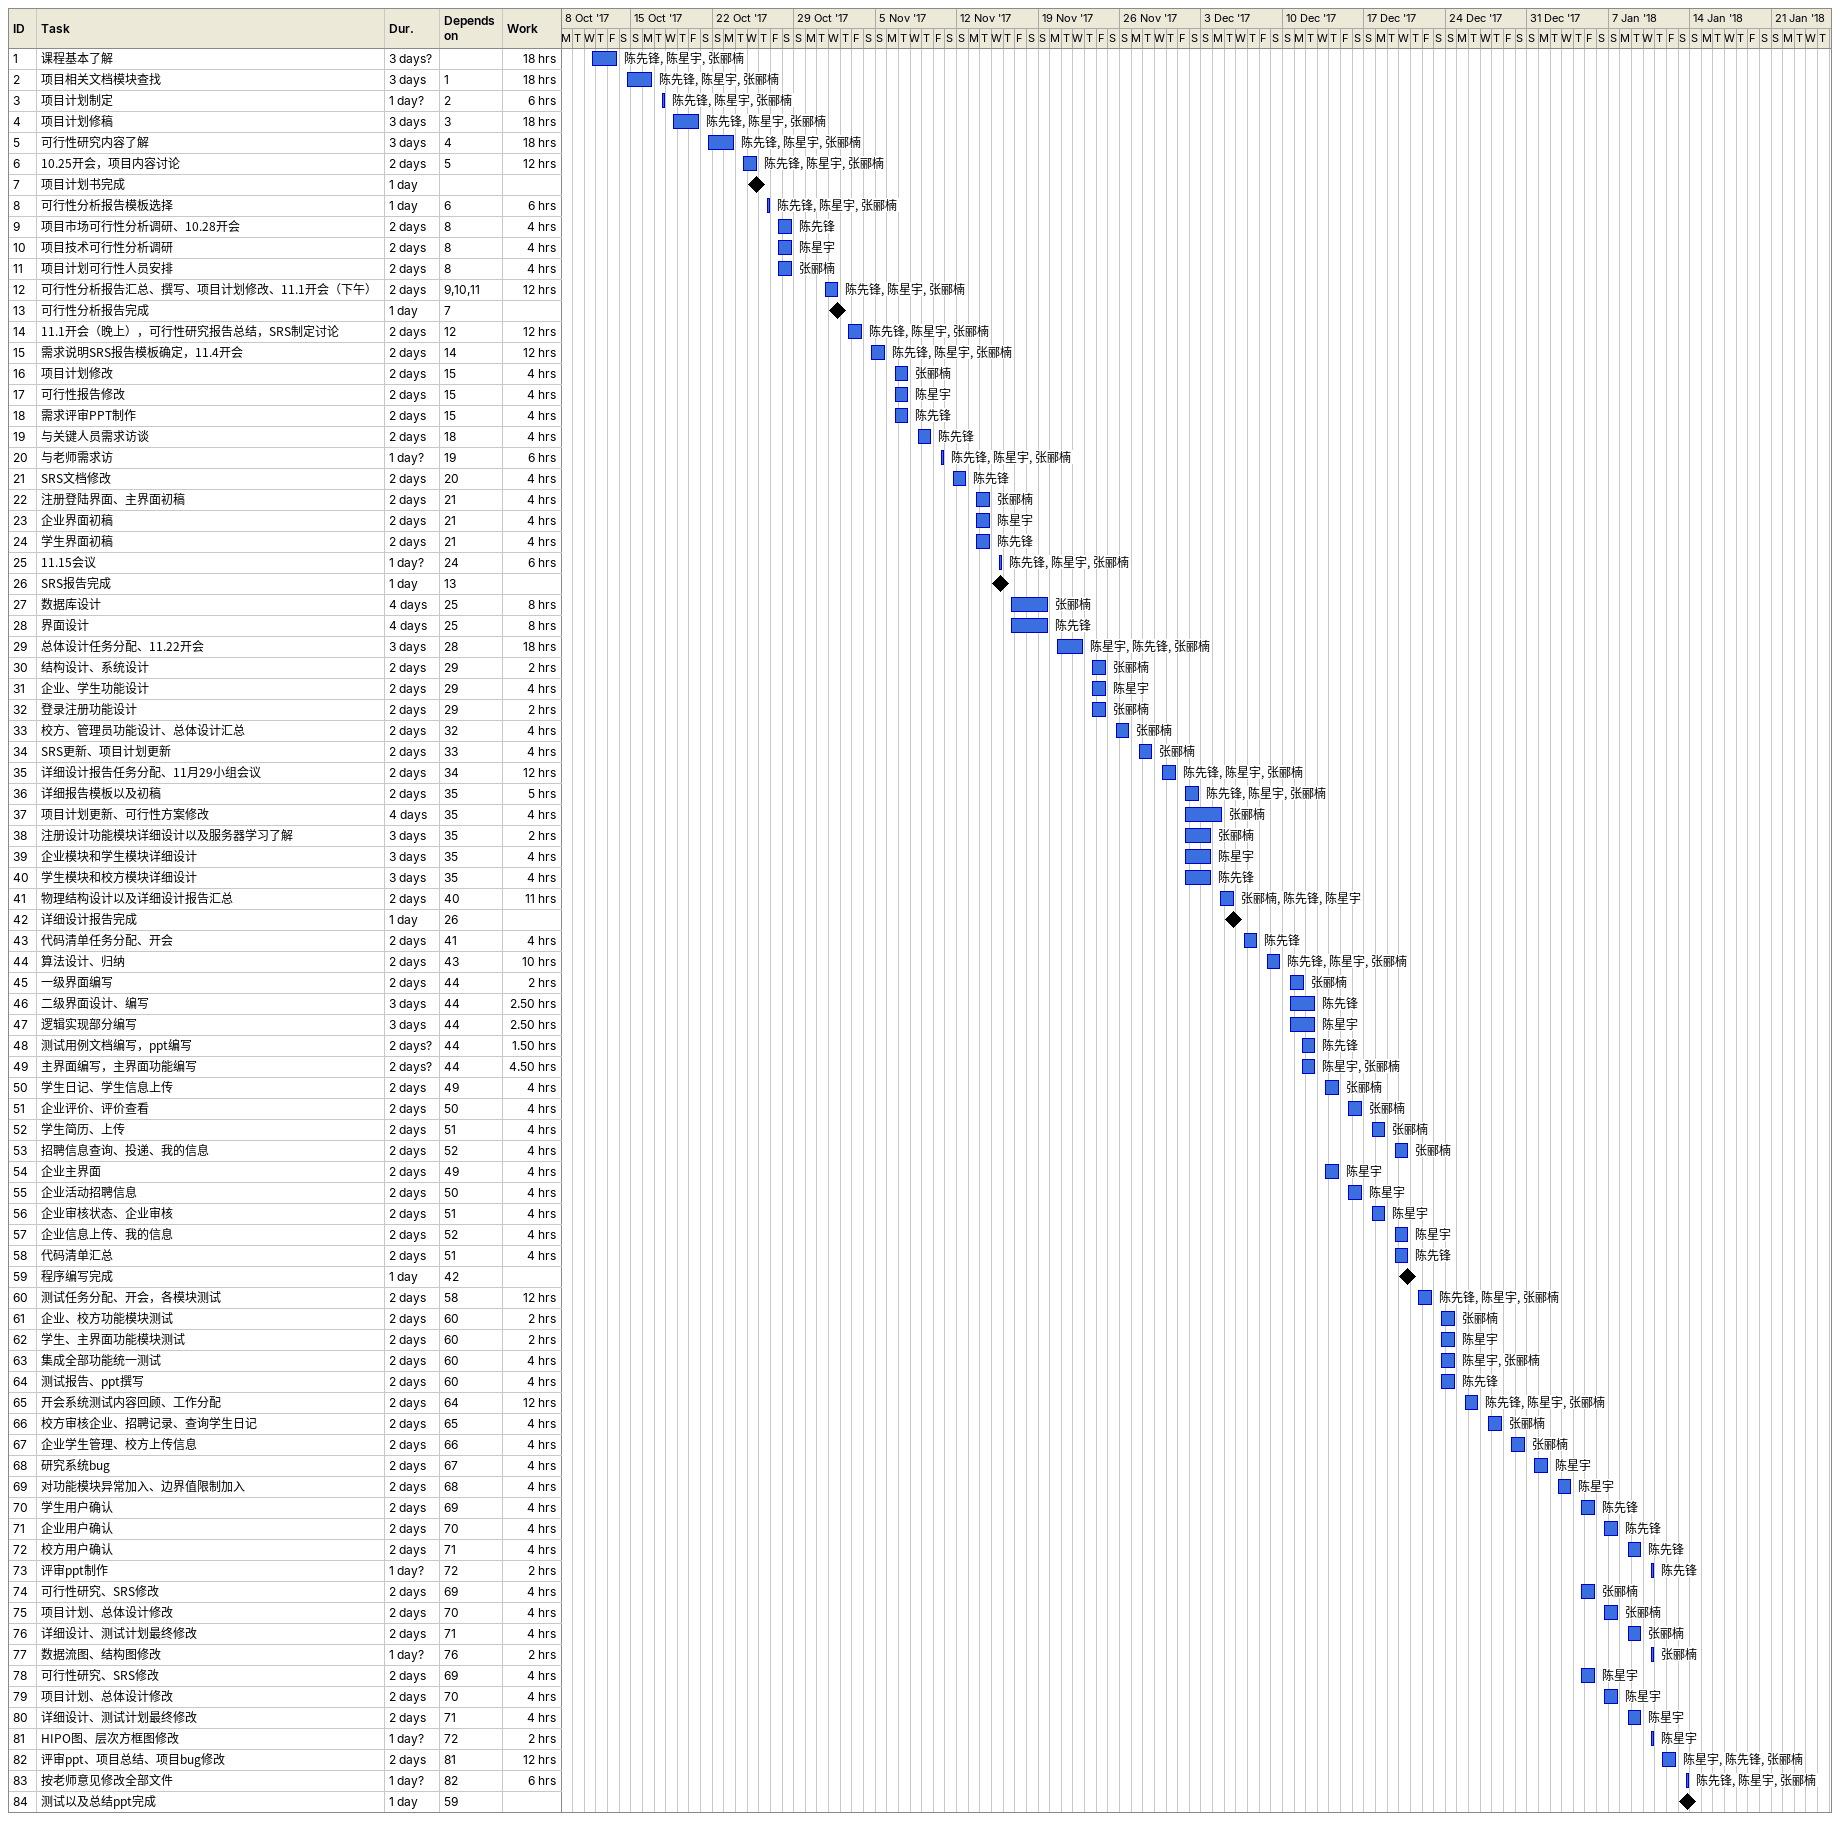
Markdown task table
| ID | Task | Duration | Start | Finish | Predecessors | Resources | Work (h) |
|---|---|---|---|---|---|---|---|
| 1 | 课程基本了解 | 3d? | 2017-10-11 | 2017-10-13 |  | 陈先锋, 陈星宇, 张郦楠 | 18 |
| 2 | 项目相关文档模块查找 | 3d | 2017-10-14 | 2017-10-16 | 1 | 陈先锋, 陈星宇, 张郦楠 | 18 |
| 3 | 项目计划制定 | 1d? | 2017-10-17 | 2017-10-17 | 2 | 陈先锋, 陈星宇, 张郦楠 | 6 |
| 4 | 项目计划修稿 | 3d | 2017-10-18 | 2017-10-20 | 3 | 陈先锋, 陈星宇, 张郦楠 | 18 |
| 5 | 可行性研究内容了解 | 3d | 2017-10-21 | 2017-10-23 | 4 | 陈先锋, 陈星宇, 张郦楠 | 18 |
| 6 | 10.25开会，项目内容讨论 | 2d | 2017-10-24 | 2017-10-25 | 5 | 陈先锋, 陈星宇, 张郦楠 | 12 |
| 7 | 项目计划书完成 | 1d | 2017-10-25 | 2017-10-25 |  |  |  |
| 8 | 可行性分析报告模板选择 | 1d | 2017-10-26 | 2017-10-26 | 6 | 陈先锋, 陈星宇, 张郦楠 | 6 |
| 9 | 项目市场可行性分析调研、10.28开会 | 2d | 2017-10-27 | 2017-10-28 | 8 | 陈先锋 | 4 |
| 10 | 项目技术可行性分析调研 | 2d | 2017-10-27 | 2017-10-28 | 8 | 陈星宇 | 4 |
| 11 | 项目计划可行性人员安排 | 2d | 2017-10-27 | 2017-10-28 | 8 | 张郦楠 | 4 |
| 12 | 可行性分析报告汇总、撰写、项目计划修改、11.1开会（下午） | 2d | 2017-10-31 | 2017-11-01 | 9, 10, 11 | 陈先锋, 陈星宇, 张郦楠 | 12 |
| 13 | 可行性分析报告完成 | 1d | 2017-11-01 | 2017-11-01 | 7 |  |  |
| 14 | 11.1开会（晚上），可行性研究报告总结，SRS制定讨论 | 2d | 2017-11-02 | 2017-11-03 | 12 | 陈先锋, 陈星宇, 张郦楠 | 12 |
| 15 | 需求说明SRS报告模板确定，11.4开会 | 2d | 2017-11-04 | 2017-11-05 | 14 | 陈先锋, 陈星宇, 张郦楠 | 12 |
| 16 | 项目计划修改 | 2d | 2017-11-06 | 2017-11-07 | 15 | 张郦楠 | 4 |
| 17 | 可行性报告修改 | 2d | 2017-11-06 | 2017-11-07 | 15 | 陈星宇 | 4 |
| 18 | 需求评审PPT制作 | 2d | 2017-11-06 | 2017-11-07 | 15 | 陈先锋 | 4 |
| 19 | 与关键人员需求访谈 | 2d | 2017-11-08 | 2017-11-09 | 18 | 陈先锋 | 4 |
| 20 | 与老师需求访 | 1d? | 2017-11-10 | 2017-11-10 | 19 | 陈先锋, 陈星宇, 张郦楠 | 6 |
| 21 | SRS文档修改 | 2d | 2017-11-11 | 2017-11-12 | 20 | 陈先锋 | 4 |
| 22 | 注册登陆界面、主界面初稿 | 2d | 2017-11-13 | 2017-11-14 | 21 | 张郦楠 | 4 |
| 23 | 企业界面初稿 | 2d | 2017-11-13 | 2017-11-14 | 21 | 陈星宇 | 4 |
| 24 | 学生界面初稿 | 2d | 2017-11-13 | 2017-11-14 | 21 | 陈先锋 | 4 |
| 25 | 11.15会议 | 1d? | 2017-11-15 | 2017-11-15 | 24 | 陈先锋, 陈星宇, 张郦楠 | 6 |
| 26 | SRS报告完成 | 1d | 2017-11-15 | 2017-11-15 | 13 |  |  |
| 27 | 数据库设计 | 4d | 2017-11-16 | 2017-11-19 | 25 | 张郦楠 | 8 |
| 28 | 界面设计 | 4d | 2017-11-16 | 2017-11-19 | 25 | 陈先锋 | 8 |
| 29 | 总体设计任务分配、11.22开会 | 3d | 2017-11-20 | 2017-11-22 | 28 | 陈星宇, 陈先锋, 张郦楠 | 18 |
| 30 | 结构设计、系统设计 | 2d | 2017-11-23 | 2017-11-24 | 29 | 张郦楠 | 2 |
| 31 | 企业、学生功能设计 | 2d | 2017-11-23 | 2017-11-24 | 29 | 陈星宇 | 4 |
| 32 | 登录注册功能设计 | 2d | 2017-11-23 | 2017-11-24 | 29 | 张郦楠 | 2 |
| 33 | 校方、管理员功能设计、总体设计汇总 | 2d | 2017-11-25 | 2017-11-26 | 32 | 张郦楠 | 4 |
| 34 | SRS更新、项目计划更新 | 2d | 2017-11-27 | 2017-11-28 | 33 | 张郦楠 | 4 |
| 35 | 详细设计报告任务分配、11月29小组会议 | 2d | 2017-11-29 | 2017-11-30 | 34 | 陈先锋, 陈星宇, 张郦楠 | 12 |
| 36 | 详细报告模板以及初稿 | 2d | 2017-12-01 | 2017-12-02 | 35 | 陈先锋, 陈星宇, 张郦楠 | 5 |
| 37 | 项目计划更新、可行性方案修改 | 4d | 2017-12-01 | 2017-12-04 | 35 | 张郦楠 | 4 |
| 38 | 注册设计功能模块详细设计以及服务器学习了解 | 3d | 2017-12-01 | 2017-12-03 | 35 | 张郦楠 | 2 |
| 39 | 企业模块和学生模块详细设计 | 3d | 2017-12-01 | 2017-12-03 | 35 | 陈星宇 | 4 |
| 40 | 学生模块和校方模块详细设计 | 3d | 2017-12-01 | 2017-12-03 | 35 | 陈先锋 | 4 |
| 41 | 物理结构设计以及详细设计报告汇总 | 2d | 2017-12-04 | 2017-12-05 | 40 | 张郦楠, 陈先锋, 陈星宇 | 11 |
| 42 | 详细设计报告完成 | 1d | 2017-12-05 | 2017-12-05 | 26 |  |  |
| 43 | 代码清单任务分配、开会 | 2d | 2017-12-06 | 2017-12-07 | 41 | 陈先锋 | 4 |
| 44 | 算法设计、归纳 | 2d | 2017-12-08 | 2017-12-09 | 43 | 陈先锋, 陈星宇, 张郦楠 | 10 |
| 45 | 一级界面编写 | 2d | 2017-12-10 | 2017-12-11 | 44 | 张郦楠 | 2 |
| 46 | 二级界面设计、编写 | 3d | 2017-12-10 | 2017-12-12 | 44 | 陈先锋 | 2.50 |
| 47 | 逻辑实现部分编写 | 3d | 2017-12-10 | 2017-12-12 | 44 | 陈星宇 | 2.50 |
| 48 | 测试用例文档编写，ppt编写 | 2d? | 2017-12-11 | 2017-12-12 | 44 | 陈先锋 | 1.50 |
| 49 | 主界面编写，主界面功能编写 | 2d? | 2017-12-11 | 2017-12-12 | 44 | 陈星宇, 张郦楠 | 4.50 |
| 50 | 学生日记、学生信息上传 | 2d | 2017-12-13 | 2017-12-14 | 49 | 张郦楠 | 4 |
| 51 | 企业评价、评价查看 | 2d | 2017-12-15 | 2017-12-16 | 50 | 张郦楠 | 4 |
| 52 | 学生简历、上传 | 2d | 2017-12-17 | 2017-12-18 | 51 | 张郦楠 | 4 |
| 53 | 招聘信息查询、投递、我的信息 | 2d | 2017-12-19 | 2017-12-20 | 52 | 张郦楠 | 4 |
| 54 | 企业主界面 | 2d | 2017-12-13 | 2017-12-14 | 49 | 陈星宇 | 4 |
| 55 | 企业活动招聘信息 | 2d | 2017-12-15 | 2017-12-16 | 50 | 陈星宇 | 4 |
| 56 | 企业审核状态、企业审核 | 2d | 2017-12-17 | 2017-12-18 | 51 | 陈星宇 | 4 |
| 57 | 企业信息上传、我的信息 | 2d | 2017-12-19 | 2017-12-20 | 52 | 陈星宇 | 4 |
| 58 | 代码清单汇总 | 2d | 2017-12-19 | 2017-12-20 | 51 | 陈先锋 | 4 |
| 59 | 程序编写完成 | 1d | 2017-12-20 | 2017-12-20 | 42 |  |  |
| 60 | 测试任务分配、开会，各模块测试 | 2d | 2017-12-21 | 2017-12-22 | 58 | 陈先锋, 陈星宇, 张郦楠 | 12 |
| 61 | 企业、校方功能模块测试 | 2d | 2017-12-23 | 2017-12-24 | 60 | 张郦楠 | 2 |
| 62 | 学生、主界面功能模块测试 | 2d | 2017-12-23 | 2017-12-24 | 60 | 陈星宇 | 2 |
| 63 | 集成全部功能统一测试 | 2d | 2017-12-23 | 2017-12-24 | 60 | 陈星宇, 张郦楠 | 4 |
| 64 | 测试报告、ppt撰写 | 2d | 2017-12-23 | 2017-12-24 | 60 | 陈先锋 | 4 |
| 65 | 开会系统测试内容回顾、工作分配 | 2d | 2017-12-25 | 2017-12-26 | 64 | 陈先锋, 陈星宇, 张郦楠 | 12 |
| 66 | 校方审核企业、招聘记录、查询学生日记 | 2d | 2017-12-27 | 2017-12-28 | 65 | 张郦楠 | 4 |
| 67 | 企业学生管理、校方上传信息 | 2d | 2017-12-29 | 2017-12-30 | 66 | 张郦楠 | 4 |
| 68 | 研究系统bug | 2d | 2017-12-31 | 2018-01-01 | 67 | 陈星宇 | 4 |
| 69 | 对功能模块异常加入、边界值限制加入 | 2d | 2018-01-02 | 2018-01-03 | 68 | 陈星宇 | 4 |
| 70 | 学生用户确认 | 2d | 2018-01-04 | 2018-01-05 | 69 | 陈先锋 | 4 |
| 71 | 企业用户确认 | 2d | 2018-01-06 | 2018-01-07 | 70 | 陈先锋 | 4 |
| 72 | 校方用户确认 | 2d | 2018-01-08 | 2018-01-09 | 71 | 陈先锋 | 4 |
| 73 | 评审ppt制作 | 1d? | 2018-01-10 | 2018-01-10 | 72 | 陈先锋 | 2 |
| 74 | 可行性研究、SRS修改 | 2d | 2018-01-04 | 2018-01-05 | 69 | 张郦楠 | 4 |
| 75 | 项目计划、总体设计修改 | 2d | 2018-01-06 | 2018-01-07 | 70 | 张郦楠 | 4 |
| 76 | 详细设计、测试计划最终修改 | 2d | 2018-01-08 | 2018-01-09 | 71 | 张郦楠 | 4 |
| 77 | 数据流图、结构图修改 | 1d? | 2018-01-10 | 2018-01-10 | 76 | 张郦楠 | 2 |
| 78 | 可行性研究、SRS修改 | 2d | 2018-01-04 | 2018-01-05 | 69 | 陈星宇 | 4 |
| 79 | 项目计划、总体设计修改 | 2d | 2018-01-06 | 2018-01-07 | 70 | 陈星宇 | 4 |
| 80 | 详细设计、测试计划最终修改 | 2d | 2018-01-08 | 2018-01-09 | 71 | 陈星宇 | 4 |
| 81 | HIPO图、层次方框图修改 | 1d? | 2018-01-10 | 2018-01-10 | 72 | 陈星宇 | 2 |
| 82 | 评审ppt、项目总结、项目bug修改 | 2d | 2018-01-11 | 2018-01-12 | 81 | 陈星宇, 陈先锋, 张郦楠 | 12 |
| 83 | 按老师意见修改全部文件 | 1d? | 2018-01-13 | 2018-01-13 | 82 | 陈先锋, 陈星宇, 张郦楠 | 6 |
| 84 | 测试以及总结ppt完成 | 1d | 2018-01-13 | 2018-01-13 | 59 |  |  |
